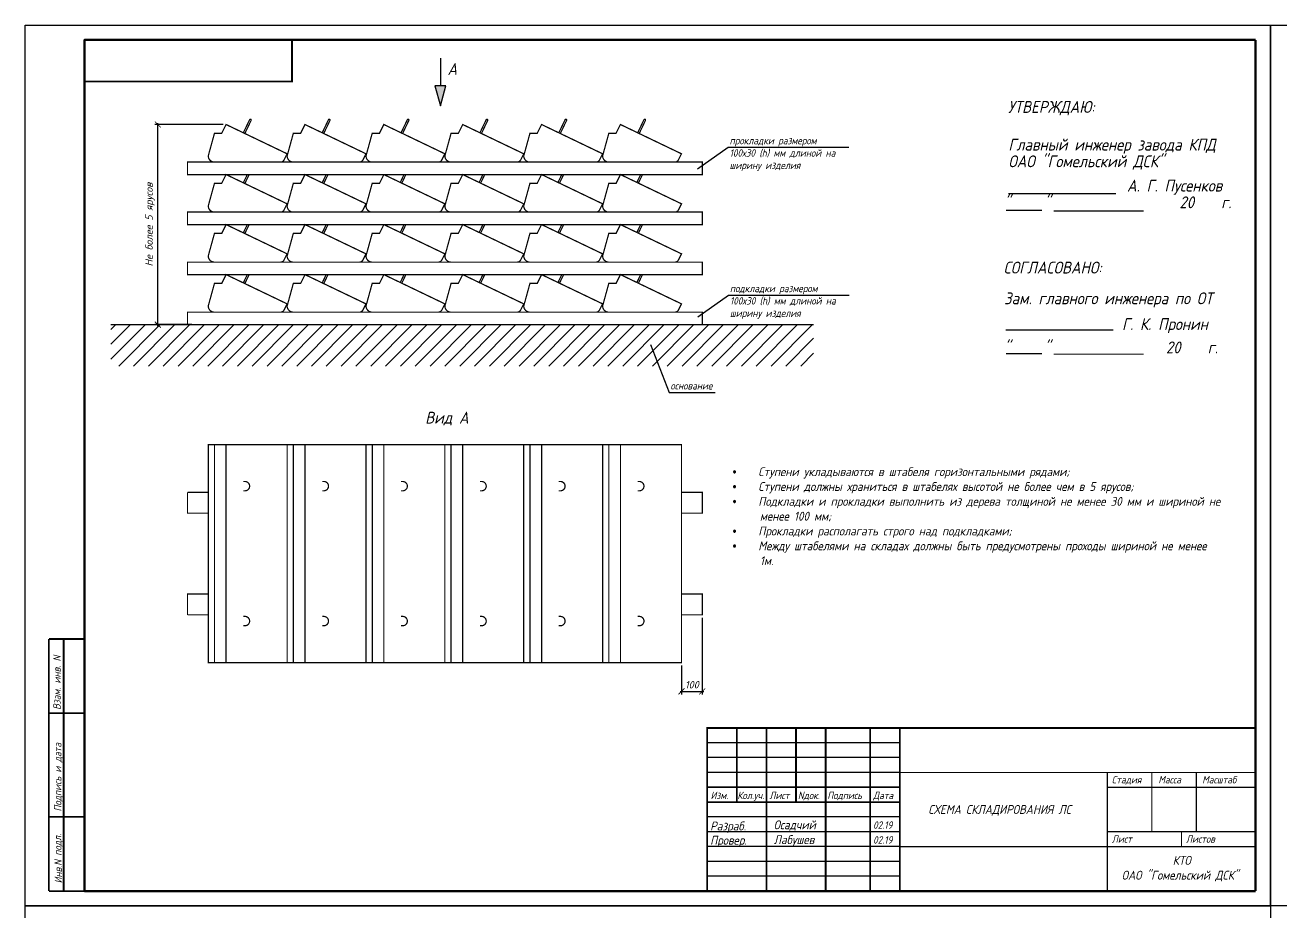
# Model space of a CAD drawing. Header units: millimetres. Extents: x -300689 to 10556, y -104928 to 107291.
# Drawn here: x -17635 to -17211.2, y 28175.4 to 28474.7 of the extents above; entities that cross this region are included whole.
import ezdxf

# ---------------------------------------------------------------- set-up
doc = ezdxf.new("R2010")
doc.units = ezdxf.units.MM
doc.layers.add('линии', color=7, linetype='Continuous')
doc.layers.add('Рамка', color=220, linetype='Continuous')
doc.layers.add('Основная', color=7, linetype='Continuous', lineweight=30)
doc.layers.add('толстая', color=7, linetype='Continuous', lineweight=60)
doc.styles.add('Ариал узк.', font='arial.ttf', dxfattribs={"width": 0.75, "height": 5})
doc.styles.add('стиль2', font='isocpeur.ttf', dxfattribs={"oblique": 15, "height": 2.5})
doc.styles.add('чертежный', font='isocpeui.ttf', dxfattribs={"width": 0.9})
doc.dimstyles.new('1-1', dxfattribs={"dimscale": 0, "dimtxt": 2.7, "dimasz": 2, "dimexe": 1, "dimexo": 1, "dimgap": 1, "dimtad": 1, "dimdec": 0, "dimzin": 0, "dimdsep": 46, "dimtxsty": 'Ариал узк.', "dimblk1": 'ARCHTICK', "dimblk2": 'ARCHTICK', "dimsah": 1, "dimcen": 3, "dimdle": 0.5, "dimclrd": 256, "dimclre": 256, "dimclrt": 256, "dimadec": 0, "dimazin": 0, "dimtfac": 1, "dimtdec": 0, "dimtofl": 0, "dimtmove": 1, "dimatfit": 3, "dimldrblk": 'DOTSMALL', "dimfxl": 0, "dimtolj": 1, "dimtzin": 0, "dimarcsym": 0})

# ---------------------------------------------------------------- blocks, each defined once
blk = doc.blocks.new('лист')
for p, q in [((0, 0), (0, 297)), ((0, 297), (420, 297)), ((420, 297), (420, 0)), ((420, 0), (0, 0))]:
    blk.add_line(p, q)
at = {"const_width": 0.8}
for points in [[(20, 292), (20, 5)], [(20, 292), (415, 292)], [(415, 5), (415, 292)], [(20, 5), (415, 5)]]:
    blk.add_lwpolyline(points, dxfattribs=at)
blk = doc.blocks.new('_ARCHTICK')
at = {"color": 0, "linetype": 'ByBlock', "ltscale": 10, "const_width": 0.15}
blk.add_lwpolyline([(-0.5, -0.5), (0.5, 0.5)], dxfattribs=at)
blk = doc.blocks.new('*D151')
at = {"layer": 'Defpoints', "color": 0, "linetype": 'ByBlock', "ltscale": 0.25}
for p in [(-17590.29, 28441.22), (-17567.26, 28441.22), (-17577.77, 28373.74)]:
    blk.add_point(p, dxfattribs=at)
at = {"layer": 'линии', "linetype": 'ByBlock', "lineweight": -2, "ltscale": 0.25}
for p, q in [((-17568.26, 28441.22), (-17591.29, 28441.22)), ((-17590.29, 28373.24), (-17590.29, 28441.72)), ((-17578.77, 28373.74), (-17591.29, 28373.74))]:
    blk.add_line(p, q, dxfattribs=at)
at = {"layer": 'линии', "linetype": 'ByBlock', "lineweight": -2, "ltscale": 0.25, "xscale": 2, "yscale": 2, "zscale": 2}
for p, rotation in [((-17590.29, 28441.22), 90), ((-17590.29, 28373.74), 270)]:
    blk.add_blockref('_ARCHTICK', p, dxfattribs=dict(at, rotation=rotation))
at = {"layer": 'линии', "linetype": 'ByBlock', "ltscale": 0.25, "insert": (-17592.91, 28407.48), "char_height": 2.5, "attachment_point": 5, "rotation": 90, "style": 'стиль2'}
blk.add_mtext('\\A1;Не более 5 ярусов', dxfattribs=at)
blk = doc.blocks.new('_DotSmall')
at = {"color": 0, "linetype": 'ByBlock', "const_width": 0.5}
blk.add_lwpolyline([(-0.0625, 0, 1), (0.0625, 0, 1)], format="xyb", close=True, dxfattribs=at)
blk = doc.blocks.new('*D152')
at = {"layer": 'Defpoints', "color": 0, "linetype": 'ByBlock', "ltscale": 0.25}
for p in [(-17406.68, 28275.87), (-17413.68, 28259.77), (-17406.68, 28250.06)]:
    blk.add_point(p, dxfattribs=at)
at = {"layer": 'линии', "linetype": 'ByBlock', "lineweight": -2, "ltscale": 0.25}
for p, q in [((-17406.68, 28274.87), (-17406.68, 28249.06)), ((-17413.68, 28258.77), (-17413.68, 28249.06)), ((-17414.18, 28250.06), (-17406.18, 28250.06))]:
    blk.add_line(p, q, dxfattribs=at)
at = {"layer": 'линии', "linetype": 'ByBlock', "lineweight": -2, "ltscale": 0.25, "xscale": 2, "yscale": 2, "zscale": 2, "rotation": 180}
blk.add_blockref('_ARCHTICK', (-17413.68, 28250.06), dxfattribs=at)
at = {"layer": 'линии', "linetype": 'ByBlock', "lineweight": -2, "ltscale": 0.25, "xscale": 2, "yscale": 2, "zscale": 2}
blk.add_blockref('_ARCHTICK', (-17406.68, 28250.06), dxfattribs=at)
at = {"layer": 'линии', "linetype": 'ByBlock', "ltscale": 0.25, "insert": (-17410.18, 28252.31), "char_height": 2.5, "attachment_point": 5, "style": 'стиль2'}
blk.add_mtext('\\A1;100', dxfattribs=at)

msp = doc.modelspace()

# ---------------------------------------------------------------- hatches: boundary and pattern name
at = {"layer": 'линии', "linetype": 'ByBlock', "ltscale": 0.25}
msp.add_hatch(color=256, dxfattribs=at).paths.add_polyline_path([(-17493.1107, 28454.2907), (-17494.9677, 28454.2907), (-17496.8247, 28454.2907), (-17494.9677, 28447.5602)])
h = msp.add_hatch(dxfattribs=at)
h.set_pattern_fill('JIS_WOOD', color=256, scale=5, style=0)
h.set_pattern_definition([(45, (-1718.443, -1540.2046), (-2.5, 2.5), [])])
h.paths.add_polyline_path([(-17369.1061, 28373.7381), (-17606.1402, 28373.7381), (-17606.1402, 28359.7733), (-17369.1061, 28359.7733)])

# ---------------------------------------------------------------- linework, layer by layer
at = {"color": 7}
for p, q in [((-17340.0431, 28232.7312), (-17405.0431, 28232.7312)), ((-17340.0431, 28227.7312), (-17405.0431, 28227.7312)), ((-17340.0431, 28222.7312), (-17405.0431, 28222.7312)), ((-17340.0431, 28207.7312), (-17405.0431, 28207.7312)), ((-17340.0431, 28202.7312), (-17405.0431, 28202.7312)), ((-17340.0431, 28197.7312), (-17405.0431, 28197.7312)), ((-17340.0431, 28192.7312), (-17405.0431, 28192.7312)), ((-17340.0431, 28187.7312), (-17405.0431, 28187.7312))]:
    msp.add_line(p, q, dxfattribs=at)
at = {"lineweight": 25, "const_width": 0.6}
msp.add_lwpolyline([(-17615.0431, 28469.7312), (-17545.0431, 28469.7312), (-17545.0431, 28455.7312), (-17615.0431, 28455.7312), (-17615.0431, 28469.7312)], dxfattribs=at)
at = {"linetype": 'ByBlock', "ltscale": 0.25, "const_width": 0.42}
for points in [[(-17567.2617, 28441.2181), (-17568.7317, 28438.2781), (-17571.1817, 28438.2781), (-17573.2817, 28430.6481, 0.41421356), (-17571.1817, 28428.5481), (-17548.9469, 28428.5481, 0.28407904), (-17547.6947, 28429.322), (-17546.6817, 28431.3481), (-17567.2617, 28441.2181), (-17568.7317, 28438.2781), (-17571.1817, 28438.2781)], [(-17559.332, 28442.8495, -1), (-17558.8271, 28442.6073, 1.58864924)], [(-17540.6617, 28441.2181), (-17542.1317, 28438.2781), (-17544.5817, 28438.2781), (-17546.6817, 28430.6481, 0.41421356), (-17544.5817, 28428.5481), (-17522.3469, 28428.5481, 0.28407904), (-17521.0947, 28429.322), (-17520.0817, 28431.3481), (-17540.6617, 28441.2181), (-17542.1317, 28438.2781), (-17544.5817, 28438.2781)], [(-17532.732, 28442.8495, -1), (-17532.2271, 28442.6073, 1.58864924)], [(-17514.0617, 28441.2181), (-17515.5317, 28438.2781), (-17517.9817, 28438.2781), (-17520.0817, 28430.6481, 0.41421356), (-17517.9817, 28428.5481), (-17495.7469, 28428.5481, 0.28407904), (-17494.4947, 28429.322), (-17493.4817, 28431.3481), (-17514.0617, 28441.2181), (-17515.5317, 28438.2781), (-17517.9817, 28438.2781)], [(-17506.132, 28442.8495, -1), (-17505.6271, 28442.6073, 1.58864924)], [(-17487.4617, 28441.2181), (-17488.9317, 28438.2781), (-17491.3817, 28438.2781), (-17493.4817, 28430.6481, 0.41421356), (-17491.3817, 28428.5481), (-17469.1469, 28428.5481, 0.28407904), (-17467.8947, 28429.322), (-17466.8817, 28431.3481), (-17487.4617, 28441.2181), (-17488.9317, 28438.2781), (-17491.3817, 28438.2781)], [(-17479.532, 28442.8495, -1), (-17479.0271, 28442.6073, 1.58864924)], [(-17460.8617, 28441.2181), (-17462.3317, 28438.2781), (-17464.7817, 28438.2781), (-17466.8817, 28430.6481, 0.41421356), (-17464.7817, 28428.5481), (-17442.5469, 28428.5481, 0.28407904), (-17441.2947, 28429.322), (-17440.2817, 28431.3481), (-17460.8617, 28441.2181), (-17462.3317, 28438.2781), (-17464.7817, 28438.2781)], [(-17452.932, 28442.8495, -1), (-17452.4271, 28442.6073, 1.58864924)], [(-17434.2617, 28441.2181), (-17435.7317, 28438.2781), (-17438.1817, 28438.2781), (-17440.2817, 28430.6481, 0.41421356), (-17438.1817, 28428.5481), (-17415.9469, 28428.5481, 0.28407904), (-17414.6947, 28429.322), (-17413.6817, 28431.3481), (-17434.2617, 28441.2181), (-17435.7317, 28438.2781), (-17438.1817, 28438.2781)], [(-17426.332, 28442.8495, -1), (-17425.8271, 28442.6073, 1.58864924)], [(-17567.2617, 28424.3481), (-17568.7317, 28421.4081), (-17571.1817, 28421.4081), (-17573.2817, 28413.7781, 0.41421356), (-17571.1817, 28411.6781), (-17548.9469, 28411.6781, 0.28407904), (-17547.6947, 28412.452), (-17546.6817, 28414.4781), (-17567.2617, 28424.3481), (-17568.7317, 28421.4081), (-17571.1817, 28421.4081)], [(-17540.6617, 28424.3481), (-17542.1317, 28421.4081), (-17544.5817, 28421.4081), (-17546.6817, 28413.7781, 0.41421356), (-17544.5817, 28411.6781), (-17522.3469, 28411.6781, 0.28407904), (-17521.0947, 28412.452), (-17520.0817, 28414.4781), (-17540.6617, 28424.3481), (-17542.1317, 28421.4081), (-17544.5817, 28421.4081)], [(-17514.0617, 28424.3481), (-17515.5317, 28421.4081), (-17517.9817, 28421.4081), (-17520.0817, 28413.7781, 0.41421356), (-17517.9817, 28411.6781), (-17495.7469, 28411.6781, 0.28407904), (-17494.4947, 28412.452), (-17493.4817, 28414.4781), (-17514.0617, 28424.3481), (-17515.5317, 28421.4081), (-17517.9817, 28421.4081)], [(-17487.4617, 28424.3481), (-17488.9317, 28421.4081), (-17491.3817, 28421.4081), (-17493.4817, 28413.7781, 0.41421356), (-17491.3817, 28411.6781), (-17469.1469, 28411.6781, 0.28407904), (-17467.8947, 28412.452), (-17466.8817, 28414.4781), (-17487.4617, 28424.3481), (-17488.9317, 28421.4081), (-17491.3817, 28421.4081)], [(-17460.8617, 28424.3481), (-17462.3317, 28421.4081), (-17464.7817, 28421.4081), (-17466.8817, 28413.7781, 0.41421356), (-17464.7817, 28411.6781), (-17442.5469, 28411.6781, 0.28407904), (-17441.2947, 28412.452), (-17440.2817, 28414.4781), (-17460.8617, 28424.3481), (-17462.3317, 28421.4081), (-17464.7817, 28421.4081)], [(-17434.2617, 28424.3481), (-17435.7317, 28421.4081), (-17438.1817, 28421.4081), (-17440.2817, 28413.7781, 0.41421356), (-17438.1817, 28411.6781), (-17415.9469, 28411.6781, 0.28407904), (-17414.6947, 28412.452), (-17413.6817, 28414.4781), (-17434.2617, 28424.3481), (-17435.7317, 28421.4081), (-17438.1817, 28421.4081)], [(-17567.2617, 28407.4781), (-17568.7317, 28404.5381), (-17571.1817, 28404.5381), (-17573.2817, 28396.9081, 0.41421356), (-17571.1817, 28394.8081), (-17548.9469, 28394.8081, 0.28407904), (-17547.6947, 28395.582), (-17546.6817, 28397.6081), (-17567.2617, 28407.4781), (-17568.7317, 28404.5381), (-17571.1817, 28404.5381)], [(-17540.6617, 28407.4781), (-17542.1317, 28404.5381), (-17544.5817, 28404.5381), (-17546.6817, 28396.9081, 0.41421356), (-17544.5817, 28394.8081), (-17522.3469, 28394.8081, 0.28407904), (-17521.0947, 28395.582), (-17520.0817, 28397.6081), (-17540.6617, 28407.4781), (-17542.1317, 28404.5381), (-17544.5817, 28404.5381)], [(-17514.0617, 28407.4781), (-17515.5317, 28404.5381), (-17517.9817, 28404.5381), (-17520.0817, 28396.9081, 0.41421356), (-17517.9817, 28394.8081), (-17495.7469, 28394.8081, 0.28407904), (-17494.4947, 28395.582), (-17493.4817, 28397.6081), (-17514.0617, 28407.4781), (-17515.5317, 28404.5381), (-17517.9817, 28404.5381)], [(-17487.4617, 28407.4781), (-17488.9317, 28404.5381), (-17491.3817, 28404.5381), (-17493.4817, 28396.9081, 0.41421356), (-17491.3817, 28394.8081), (-17469.1469, 28394.8081, 0.28407904), (-17467.8947, 28395.582), (-17466.8817, 28397.6081), (-17487.4617, 28407.4781), (-17488.9317, 28404.5381), (-17491.3817, 28404.5381)], [(-17460.8617, 28407.4781), (-17462.3317, 28404.5381), (-17464.7817, 28404.5381), (-17466.8817, 28396.9081, 0.41421356), (-17464.7817, 28394.8081), (-17442.5469, 28394.8081, 0.28407904), (-17441.2947, 28395.582), (-17440.2817, 28397.6081), (-17460.8617, 28407.4781), (-17462.3317, 28404.5381), (-17464.7817, 28404.5381)], [(-17434.2617, 28407.4781), (-17435.7317, 28404.5381), (-17438.1817, 28404.5381), (-17440.2817, 28396.9081, 0.41421356), (-17438.1817, 28394.8081), (-17415.9469, 28394.8081, 0.28407904), (-17414.6947, 28395.582), (-17413.6817, 28397.6081), (-17434.2617, 28407.4781), (-17435.7317, 28404.5381), (-17438.1817, 28404.5381)], [(-17567.2617, 28390.6081), (-17568.7317, 28387.6681), (-17571.1817, 28387.6681), (-17573.2817, 28380.0381, 0.41421356), (-17571.1817, 28377.9381), (-17548.9469, 28377.9381, 0.28407904), (-17547.6947, 28378.712), (-17546.6817, 28380.7381), (-17567.2617, 28390.6081), (-17568.7317, 28387.6681), (-17571.1817, 28387.6681)], [(-17540.6617, 28390.6081), (-17542.1317, 28387.6681), (-17544.5817, 28387.6681), (-17546.6817, 28380.0381, 0.41421356), (-17544.5817, 28377.9381), (-17522.3469, 28377.9381, 0.28407904), (-17521.0947, 28378.712), (-17520.0817, 28380.7381), (-17540.6617, 28390.6081), (-17542.1317, 28387.6681), (-17544.5817, 28387.6681)], [(-17514.0617, 28390.6081), (-17515.5317, 28387.6681), (-17517.9817, 28387.6681), (-17520.0817, 28380.0381, 0.41421356), (-17517.9817, 28377.9381), (-17495.7469, 28377.9381, 0.28407904), (-17494.4947, 28378.712), (-17493.4817, 28380.7381), (-17514.0617, 28390.6081), (-17515.5317, 28387.6681), (-17517.9817, 28387.6681)], [(-17487.4617, 28390.6081), (-17488.9317, 28387.6681), (-17491.3817, 28387.6681), (-17493.4817, 28380.0381, 0.41421356), (-17491.3817, 28377.9381), (-17469.1469, 28377.9381, 0.28407904), (-17467.8947, 28378.712), (-17466.8817, 28380.7381), (-17487.4617, 28390.6081), (-17488.9317, 28387.6681), (-17491.3817, 28387.6681)], [(-17460.8617, 28390.6081), (-17462.3317, 28387.6681), (-17464.7817, 28387.6681), (-17466.8817, 28380.0381, 0.41421356), (-17464.7817, 28377.9381), (-17442.5469, 28377.9381, 0.28407904), (-17441.2947, 28378.712), (-17440.2817, 28380.7381), (-17460.8617, 28390.6081), (-17462.3317, 28387.6681), (-17464.7817, 28387.6681)], [(-17434.2617, 28390.6081), (-17435.7317, 28387.6681), (-17438.1817, 28387.6681), (-17440.2817, 28380.0381, 0.41421356), (-17438.1817, 28377.9381), (-17415.9469, 28377.9381, 0.28407904), (-17414.6947, 28378.712), (-17413.6817, 28380.7381), (-17434.2617, 28390.6081), (-17435.7317, 28387.6681), (-17438.1817, 28387.6681)], [(-17561.451, 28320.8474), (-17560.907, 28320.8474, -1), (-17560.907, 28317.6974), (-17561.451, 28317.6974)], [(-17534.851, 28320.8474), (-17534.307, 28320.8474, -1), (-17534.307, 28317.6974), (-17534.851, 28317.6974)], [(-17508.251, 28320.8474), (-17507.707, 28320.8474, -1), (-17507.707, 28317.6974), (-17508.251, 28317.6974)], [(-17481.651, 28320.8474), (-17481.107, 28320.8474, -1), (-17481.107, 28317.6974), (-17481.651, 28317.6974)], [(-17455.051, 28320.8474), (-17454.507, 28320.8474, -1), (-17454.507, 28317.6974), (-17455.051, 28317.6974)], [(-17428.451, 28320.8474), (-17427.907, 28320.8474, -1), (-17427.907, 28317.6974), (-17428.451, 28317.6974)], [(-17561.451, 28272.1974), (-17560.907, 28272.1974, 1), (-17560.907, 28275.3474), (-17561.451, 28275.3474)], [(-17534.851, 28272.1974), (-17534.307, 28272.1974, 1), (-17534.307, 28275.3474), (-17534.851, 28275.3474)], [(-17508.251, 28272.1974), (-17507.707, 28272.1974, 1), (-17507.707, 28275.3474), (-17508.251, 28275.3474)], [(-17481.651, 28272.1974), (-17481.107, 28272.1974, 1), (-17481.107, 28275.3474), (-17481.651, 28275.3474)], [(-17455.051, 28272.1974), (-17454.507, 28272.1974, 1), (-17454.507, 28275.3474), (-17455.051, 28275.3474)], [(-17428.451, 28272.1974), (-17427.907, 28272.1974, 1), (-17427.907, 28275.3474), (-17428.451, 28275.3474)]]:
    msp.add_lwpolyline(points, format="xyb", dxfattribs=at)
for points in [[(-17561.451, 28438.4313), (-17559.332, 28442.8495)], [(-17560.946, 28438.1891), (-17558.8271, 28442.6073)], [(-17534.851, 28438.4313), (-17532.732, 28442.8495)], [(-17534.346, 28438.1891), (-17532.2271, 28442.6073)], [(-17508.251, 28438.4313), (-17506.132, 28442.8495)], [(-17507.746, 28438.1891), (-17505.6271, 28442.6073)], [(-17481.651, 28438.4313), (-17479.532, 28442.8495)], [(-17481.146, 28438.1891), (-17479.0271, 28442.6073)], [(-17455.051, 28438.4313), (-17452.932, 28442.8495)], [(-17454.546, 28438.1891), (-17452.4271, 28442.6073)], [(-17428.451, 28438.4313), (-17426.332, 28442.8495)], [(-17427.946, 28438.1891), (-17425.8271, 28442.6073)], [(-17560.1145, 28424.3481), (-17561.451, 28421.5613)], [(-17560.946, 28421.3191), (-17559.4934, 28424.3481)], [(-17533.5145, 28424.3481), (-17534.851, 28421.5613)], [(-17534.346, 28421.3191), (-17532.8934, 28424.3481)], [(-17507.2502, 28424.3481), (-17508.5239, 28421.6922)], [(-17508.019, 28421.45), (-17506.6291, 28424.3481)], [(-17480.6502, 28424.3481), (-17481.9239, 28421.6922)], [(-17481.419, 28421.45), (-17480.0291, 28424.3481)], [(-17454.0502, 28424.3481), (-17455.3239, 28421.6922)], [(-17454.819, 28421.45), (-17453.4291, 28424.3481)], [(-17427.4502, 28424.3481), (-17428.7239, 28421.6922)], [(-17428.219, 28421.45), (-17426.8291, 28424.3481)], [(-17560.1145, 28407.4781), (-17561.451, 28404.6913)], [(-17560.946, 28404.4491), (-17559.4934, 28407.4781)], [(-17533.5145, 28407.4781), (-17534.851, 28404.6913)], [(-17534.346, 28404.4491), (-17532.8934, 28407.4781)], [(-17507.2502, 28407.4781), (-17508.5239, 28404.8222)], [(-17508.019, 28404.58), (-17506.6291, 28407.4781)], [(-17480.6502, 28407.4781), (-17481.9239, 28404.8222)], [(-17481.419, 28404.58), (-17480.0291, 28407.4781)], [(-17454.0502, 28407.4781), (-17455.3239, 28404.8222)], [(-17454.819, 28404.58), (-17453.4291, 28407.4781)], [(-17427.4502, 28407.4781), (-17428.7239, 28404.8222)], [(-17428.219, 28404.58), (-17426.8291, 28407.4781)], [(-17560.1145, 28390.6081), (-17561.451, 28387.8213)], [(-17560.946, 28387.5791), (-17559.4934, 28390.6081)], [(-17533.5145, 28390.6081), (-17534.851, 28387.8213)], [(-17534.346, 28387.5791), (-17532.8934, 28390.6081)], [(-17507.2502, 28390.6081), (-17508.5239, 28387.9522)], [(-17508.019, 28387.71), (-17506.6291, 28390.6081)], [(-17480.6502, 28390.6081), (-17481.9239, 28387.9522)], [(-17481.419, 28387.71), (-17480.0291, 28390.6081)], [(-17454.0502, 28390.6081), (-17455.3239, 28387.9522)], [(-17454.819, 28387.71), (-17453.4291, 28390.6081)], [(-17427.4502, 28390.6081), (-17428.7239, 28387.9522)], [(-17428.219, 28387.71), (-17426.8291, 28390.6081)], [(-17573.2817, 28333.2724), (-17546.6817, 28333.2724), (-17546.6817, 28259.7724), (-17573.2817, 28259.7724), (-17573.2817, 28333.2724), (-17571.1817, 28333.2724), (-17571.1817, 28259.7724), (-17567.2617, 28259.7724), (-17567.2617, 28333.2724)], [(-17546.6817, 28333.2724), (-17520.0817, 28333.2724), (-17520.0817, 28259.7724), (-17546.6817, 28259.7724), (-17546.6817, 28333.2724), (-17544.5817, 28333.2724), (-17544.5817, 28259.7724), (-17540.6617, 28259.7724), (-17540.6617, 28333.2724)], [(-17520.0817, 28333.2724), (-17493.4817, 28333.2724), (-17493.4817, 28259.7724), (-17520.0817, 28259.7724), (-17520.0817, 28333.2724), (-17517.9817, 28333.2724), (-17517.9817, 28259.7724), (-17514.0617, 28259.7724), (-17514.0617, 28333.2724)], [(-17493.4817, 28333.2724), (-17466.8817, 28333.2724), (-17466.8817, 28259.7724), (-17493.4817, 28259.7724), (-17493.4817, 28333.2724), (-17491.3817, 28333.2724), (-17491.3817, 28259.7724), (-17487.4617, 28259.7724), (-17487.4617, 28333.2724)], [(-17466.8817, 28333.2724), (-17440.2817, 28333.2724), (-17440.2817, 28259.7724), (-17466.8817, 28259.7724), (-17466.8817, 28333.2724), (-17464.7817, 28333.2724), (-17464.7817, 28259.7724), (-17460.8617, 28259.7724), (-17460.8617, 28333.2724)], [(-17440.2817, 28333.2724), (-17413.6817, 28333.2724), (-17413.6817, 28259.7724), (-17440.2817, 28259.7724), (-17440.2817, 28333.2724), (-17438.1817, 28333.2724), (-17438.1817, 28259.7724), (-17434.2617, 28259.7724), (-17434.2617, 28333.2724)], [(-17580.2817, 28317.1724), (-17573.2817, 28317.1724)], [(-17573.2817, 28310.1724), (-17580.2817, 28310.1724), (-17580.2817, 28317.1724)], [(-17413.6817, 28317.1724), (-17406.6817, 28317.1724), (-17406.6817, 28310.1724), (-17413.6817, 28310.1724)], [(-17573.2817, 28282.8724), (-17580.2817, 28282.8724), (-17580.2817, 28275.8724)], [(-17413.6817, 28275.8724), (-17406.6817, 28275.8724), (-17406.6817, 28282.8724), (-17413.6817, 28282.8724)], [(-17580.2817, 28275.8724), (-17573.2817, 28275.8724)]]:
    msp.add_lwpolyline(points, dxfattribs=at)
for points in [[(-17580.2817, 28428.5481), (-17406.6817, 28428.5481), (-17406.6817, 28424.3481), (-17580.2817, 28424.3481)], [(-17580.2817, 28411.6781), (-17406.6817, 28411.6781), (-17406.6817, 28407.4781), (-17580.2817, 28407.4781)], [(-17580.2817, 28394.8081), (-17406.6817, 28394.8081), (-17406.6817, 28390.6081), (-17580.2817, 28390.6081)], [(-17580.2817, 28377.9381), (-17406.6817, 28377.9381), (-17406.6817, 28373.7381), (-17580.2817, 28373.7381)]]:
    msp.add_lwpolyline(points, close=True, dxfattribs=at)
at = {"color": 7}
for points, const_width in [([(-17627.0431, 28182.7312), (-17627.0431, 28267.7312)], 0.6), ([(-17220.0431, 28237.7312), (-17405.0431, 28237.7312), (-17405.0431, 28182.7312)], 0.6), ([(-17395.0431, 28212.7312), (-17395.0431, 28237.7312)], 0.6), ([(-17385.0431, 28182.7312), (-17385.0431, 28237.7312)], 0.6), ([(-17375.0431, 28212.7312), (-17375.0431, 28237.7312)], 0.6), ([(-17365.0431, 28182.7312), (-17365.0431, 28237.7312)], 0.6), ([(-17350.0431, 28182.7312), (-17350.0431, 28237.7312)], 0.6), ([(-17340.0431, 28182.7312), (-17340.0431, 28237.7312)], 0.6), ([(-17220.0431, 28222.7312), (-17340.0431, 28222.7312)], 0.4), ([(-17270.0431, 28182.7312), (-17270.0431, 28222.7312)], 0.4), ([(-17255.0431, 28202.7312), (-17255.0431, 28222.7312)], 0.4), ([(-17240.0431, 28202.7312), (-17240.0431, 28222.7312)], 0.4), ([(-17340.0431, 28217.7312), (-17405.0431, 28217.7312)], 0.6), ([(-17220.0431, 28217.7312), (-17270.0431, 28217.7312)], 0.4), ([(-17340.0431, 28212.7312), (-17405.0431, 28212.7312)], 0.6), ([(-17220.0431, 28202.7312), (-17270.0431, 28202.7312)], 0.4), ([(-17245.0431, 28197.7312), (-17245.0431, 28202.7312)], 0.4), ([(-17220.0431, 28197.7312), (-17340.0431, 28197.7312)], 0.4)]:
    msp.add_lwpolyline(points, dxfattribs=dict(at, const_width=const_width))
at = {"layer": 'линии', "linetype": 'ByBlock', "ltscale": 0.25}
for points in [[(-17494.9677, 28463.5681), (-17494.9677, 28454.2907), (-17496.8247, 28454.2907), (-17494.9677, 28447.5602), (-17493.1107, 28454.2907), (-17494.9677, 28454.2907)], [(-17408.3098, 28426.2829), (-17397.9231, 28433.5905), (-17357.2088, 28433.5905)], [(-17408.2001, 28376.4112), (-17397.8133, 28383.7187), (-17357.099, 28383.7187)], [(-17424.1108, 28367.0813), (-17417.8661, 28350.9077), (-17402.2661, 28350.9077)]]:
    msp.add_lwpolyline(points, dxfattribs=at)
at = {"layer": 'Основная', "linetype": 'ByBlock', "ltscale": 0.25}
msp.add_line((-17606.1402, 28373.7381), (-17369.1061, 28373.7381), dxfattribs=at)
at = {"layer": 'Рамка', "color": 7, "const_width": 0.6}
for points in [[(-17627.0431, 28267.7312), (-17615.0431, 28267.7312)], [(-17622.0431, 28182.7312), (-17622.0431, 28267.7312)], [(-17627.0431, 28242.7312), (-17615.0431, 28242.7312)], [(-17627.0431, 28207.7312), (-17615.0431, 28207.7312)], [(-17627.0431, 28182.7312), (-17615.0431, 28182.7312)]]:
    msp.add_lwpolyline(points, dxfattribs=at)
at = {"layer": 'толстая', "lineweight": 25, "const_width": 0.42}
for points in [[(-17267.1349, 28417.8754), (-17303.4678, 28417.8754)], [(-17304.1882, 28412.2589), (-17292.144, 28412.2589)], [(-17288.1293, 28412.0587), (-17257.8184, 28412.0587)], [(-17268.016, 28371.9386), (-17304.3489, 28371.9386)], [(-17304.1882, 28363.9669), (-17292.144, 28363.9669)]]:
    msp.add_lwpolyline(points, dxfattribs=at)
at = {"layer": 'толстая', "lineweight": 60, "const_width": 0.42}
msp.add_lwpolyline([(-17288.1293, 28363.7667), (-17257.8184, 28363.7667)], dxfattribs=at)

# ---------------------------------------------------------------- block references
for p in [(-17635.0431, 28177.7312), (-17215.0431, 28177.7312), (-17635.0431, 27880.7312)]:
    msp.add_blockref('лист', p)

# ---------------------------------------------------------------- texts
at = {"lineweight": 25, "style": 'чертежный', "width": 0.9}
for s, p in [('Главный инженер завода КПД', (-17303.4297, 28432.4316)), ('ОАО "Гомельский ДСК"', (-17303.4297, 28426.8092)), ('А. Г. Пусенков', (-17263.4263, 28418.6097)), ('"     "                   20    г.', (-17304.8421, 28412.9872)), ('СОГЛАСОВАНО:', (-17305.0246, 28390.9722)), ('Зам. главного инженера по ОТ                          ', (-17304.882, 28380.6038)), ('Г. К. Пронин                            ', (-17265.0864, 28371.9309)), ('"     "                 20    г.', (-17304.8311, 28364.055))]:
    msp.add_text(s, height=4, dxfattribs=at).set_placement(p)
at = {"color": 7, "style": 'чертежный', "width": 0.9}
for s, rotation, p in [('Взам. инв. N', 90, (-17623.0719, 28243.8531)), ('Подпись и дата', 90, (-17622.8108, 28209.5731)), ('Инв.N подл.', 91.109568, (-17622.5452, 28185.3556))]:
    msp.add_text(s, height=2.5, rotation=rotation, dxfattribs=at).set_placement(p)
for s, p in [('Стадия    Масса     Масштаб', (-17268.5369, 28219.0415)), ('Изм.', (-17403.8649, 28213.7312)), ('Кол.уч.', (-17394.8283, 28213.7312)), ('Лист', (-17384.0431, 28213.7312)), ('Nдок.', (-17374.4137, 28213.7333)), ('Подпись', (-17364.4875, 28213.7617)), ('Дата', (-17349.0431, 28213.7312)), ('02.19', (-17349.0431, 28203.7312)), ('02.19', (-17349.0431, 28198.7312)), ('Лист', (-17268.5369, 28199.0415)), ('Листов', (-17243.5369, 28199.0415))]:
    msp.add_text(s, height=2.5, dxfattribs=at).set_placement(p)
at = {"lineweight": 25, "attachment_point": 1, "style": 'чертежный'}
for s, insert, char_height, width in [('прокладки размером\\P100х30 (h) мм длиной на\\Pширину изделия', (-17397.452, 28437.0464), 2.5, 164.073141), ('подкладки размером\\P100х30 (h) мм длиной на\\Pширину изделия', (-17397.3422, 28387.1747), 2.5, 164.073141), ('основание', (-17417.395, 28354.3637), 2.5, 164.073141), ('{\\fSymbol|b0|i1|c2|p18;·{\\W6.660937; }}Ступени укладываются в штабеля горизонтальными рядами;\\P{\\fSymbol|b0|i1|c2|p18;·{\\W6.660937; }}Ступени должны храниться в штабелях высотой не более чем в 5 ярусов;\\P{\\fSymbol|b0|i1|c2|p18;·{\\W6.660937; }}Подкладки и прокладки выполнить из дерева толщиной не менее 30 мм и шириной не \\P{\\W4.829268; }менее 100 мм;\\P{\\fSymbol|b0|i1|c2|p18;·{\\W6.660937; }}Прокладки располагать строго над подкладками; \\P{\\fSymbol|b0|i1|c2|p18;·{\\W6.660937; }}Между штабелями на складах должны быть предусмотрены проходы шириной не менее \\P{\\W4.829268; }1м.', (-17396.4511, 28325.6438), 3, 167.764167), ('{\\W5.145087; }  СХЕМА СКЛАДИРОВАНИЯ ЛС', (-17343.677, 28211.745), 3, 71.569418), ('\\pt5;Разраб.', (-17404.0102, 28206.1719), 3, 5.777107), ('Осадчий', (-17382.5737, 28206.564), 3, 5.777107), ('\\pt5;Провер.', (-17404.0102, 28201.3594), 3, 5.777107), ('Лабушев', (-17382.5737, 28201.564), 3, 5.777107), ('\\pt5.0001;          КТО\\PОАО "Гомельский ДСК"', (-17265.1929, 28194.5776), 3, 41.705218)]:
    msp.add_mtext(s, dxfattribs=dict(at, insert=insert, char_height=char_height, width=width))
at = {"layer": 'толстая', "lineweight": 25, "style": 'чертежный', "width": 0.9}
for s, p in [('А', (-17492.5903, 28457.9357)), ('УТВЕРЖДАЮ:', (-17303.5514, 28445.1461)), ('Вид А', (-17500.1231, 28340.3573))]:
    msp.add_text(s, height=4, dxfattribs=at).set_placement(p)

# ---------------------------------------------------------------- dimensions: what is measured, and where the dimension line sits
at = {"layer": 'линии', "linetype": 'ByBlock', "ltscale": 0.25}
dim = msp.add_linear_dim(base=(-17590.2877, 28441.2181), p1=(-17577.7682, 28373.7381), p2=(-17567.2617, 28441.2181), angle=90, text='Не более 5 ярусов', dimstyle='1-1', override={"dimscale": 1, "dimtxsty": 'стиль2'}, dxfattribs=at)
dim.commit()
dim.dimension.update_dxf_attribs({"geometry": '*D151', "text_midpoint": (-17592.9127, 28407.4781)})
dim = msp.add_linear_dim(base=(-17406.6817, 28250.0552), p1=(-17413.6817, 28259.7724), p2=(-17406.6817, 28275.8724), text='100', dimstyle='1-1', override={"dimscale": 1, "dimtxsty": 'стиль2'}, dxfattribs=at)
dim.commit()
dim.dimension.update_dxf_attribs({"geometry": '*D152', "text_midpoint": (-17410.1817, 28252.3052)})

doc.saveas('drawing.dxf')
